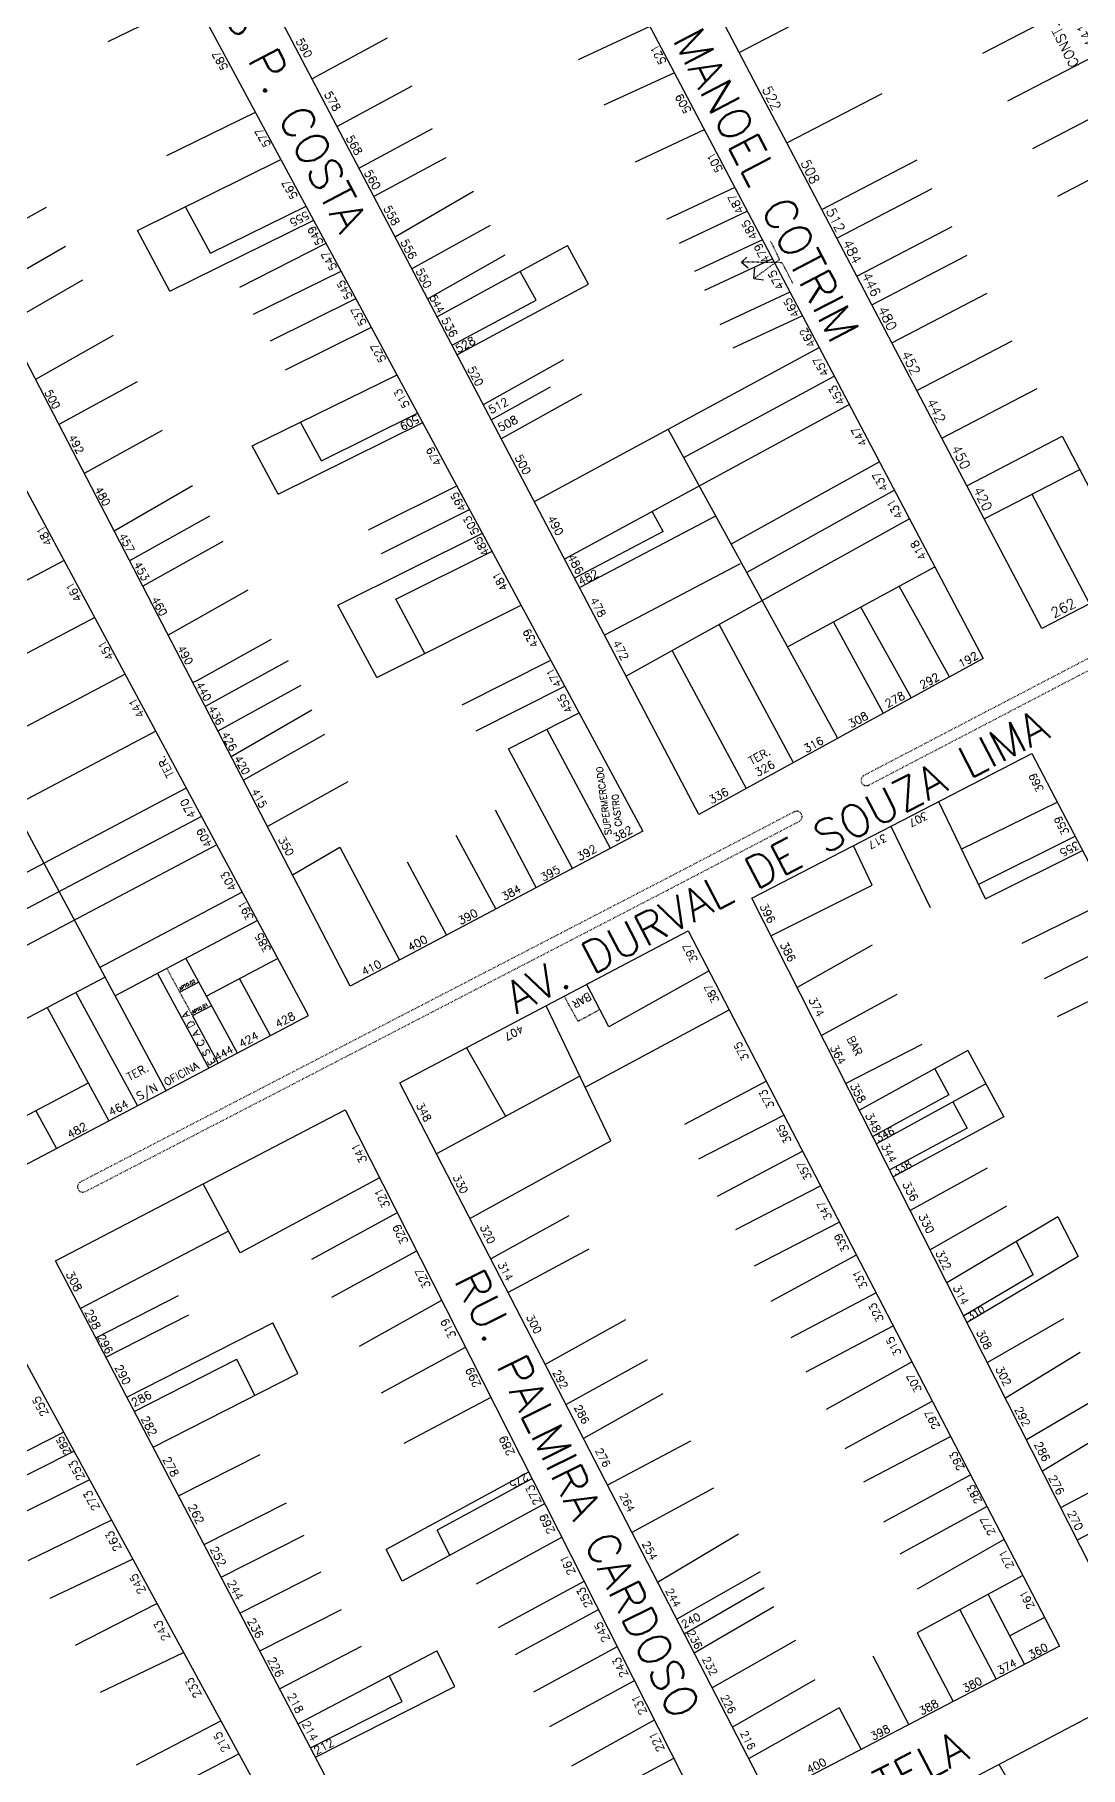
# Model space of a CAD drawing. Extents: x 714896 to 749292, y 8417558 to 8447149.
# Drawn here: x 737566.2 to 737760.6, y 8427223.3 to 8427545.5 of the extents above; entities that cross this region are included whole.
import ezdxf

# ---------------------------------------------------------------- set-up
doc = ezdxf.new("R2010")
doc.units = 0
doc.header["$MEASUREMENT"] = 0
doc.linetypes.add('ACAD_ISO03W100', pattern=[30, 12, -18])
for name, color, linetype in [('LOTE', 7, 'CONTINUOUS'), ('NUM-PORTA', 7, 'CONTINUOUS'), ('QUADRA', 6, 'CONTINUOUS'), ('TEXTO', 7, 'CONTINUOUS'), ('TEXTODERUA', 3, 'CONTINUOUS')]:
    doc.layers.add(name, color=color, linetype=linetype)
doc.styles.add('ROMANS', font='ROMANS.SHX', dxfattribs={"height": 1.5})

msp = doc.modelspace()

# ---------------------------------------------------------------- linework, layer by layer
at = {"layer": 'LOTE', "color": 7}
for p, q in [((737579.88, 8427544.26, 521.7), (737595.99, 8427552.09, 522.24)), ((737617.86, 8427537.38, 522.54), (737631.82, 8427544.92, 525.22)), ((737680.6, 8427547.06, 527.48), (737667.28, 8427540.85, 526.77)), ((737685.15, 8427538.43, 527.46), (737672.01, 8427532.38, 526.68)), ((737622.54, 8427528.48, 522.53), (737636.43, 8427536.01, 525.07)), ((737590.82, 8427523.05, 521.67), (737607.3, 8427531.08, 522.24)), ((737626.6, 8427520.74, 522.53), (737640.2, 8427528.05, 524.92)), ((737690.72, 8427527.84, 527.43), (737677.86, 8427521.82, 526.58)), ((737585.33, 8427509.07, 521.3), (737612.02, 8427522.32, 522.24)), ((737629.38, 8427515.45, 522.52), (737642.74, 8427522.64, 524.83)), ((737633.3, 8427507.99, 522.52), (737647.82, 8427516.43, 524.91)), ((737696.4, 8427517.08, 527.39), (737683.7, 8427511.11, 526.47)), ((737568.4, 8427513.37, 521.01), (737553.97, 8427505.4, 520.21)), ((737598.94, 8427504.89, 521.61), (737616.69, 8427513.64, 522.24)), ((737698.73, 8427512.66, 527.39), (737686.03, 8427506.69, 526.47)), ((737591.38, 8427497.82, 521.29), (737618.12, 8427510.99, 522.24)), ((737636.42, 8427502.04, 522.51), (737650.96, 8427510.07, 524.83)), ((737505.51, 8427507.68), (737590.63, 8427349.11)), ((737604.36, 8427498.53, 521.66), (737620.41, 8427506.73, 522.24)), ((737641.12, 8427493.07, 522.51), (737665.28, 8427506.3, 526.19)), ((737669.22, 8427499.11, 526.43), (737665.28, 8427506.3, 526.73)), ((737701.52, 8427507.36, 527.36), (737688.91, 8427501.44, 526.37)), ((737571.95, 8427506.1, 520.96), (737557.85, 8427497.96, 520.21)), ((737639.37, 8427496.42, 522.51), (737653.68, 8427504.59, 524.74)), ((737703.38, 8427503.82, 527.36), (737690.78, 8427497.91, 526.37)), ((737575.15, 8427499.87, 520.96), (737561.05, 8427491.73, 520.21)), ((737606.89, 8427493.51, 521.65), (737623.23, 8427501.5, 522.24)), ((737659.45, 8427496.12, 526.51), (737656.51, 8427501.49, 526.73)), ((737644.84, 8427486, 522.51), (737669.22, 8427499.11, 526.08)), ((737706.64, 8427497.64, 527.33), (737693.59, 8427491.55, 526.22)), ((737610.06, 8427488.56, 521.66), (737625.96, 8427496.42, 522.24)), ((737643.85, 8427487.74, 522.51), (737659.45, 8427496.12, 524.79)), ((737612.84, 8427483.2, 521.66), (737628.83, 8427491.1, 522.24)), ((737708.96, 8427493.22, 527.32), (737696.02, 8427487.18, 526.22)), ((737580.86, 8427489.58, 520.96), (737566.41, 8427481.4, 520.21)), ((737659.17, 8427458.7, 522.5), (737712.07, 8427487.32, 527.72)), ((737649.7, 8427476.74, 522.5), (737664.59, 8427485.1, 524.63)), ((737585.29, 8427480.95, 520.95), (737570.76, 8427473.01, 520.21)), ((737606.68, 8427469.02, 521.26), (737633.6, 8427482.23, 522.24)), ((737651.09, 8427473.9, 522.5), (737662.11, 8427480.03, 524.04)), ((737653.03, 8427470.4, 522.5), (737667.93, 8427478.68, 524.58)), ((737619.54, 8427466.24, 521.58), (737637.43, 8427475.12, 522.24)), ((737664.78, 8427448.02, 522.49), (737717.67, 8427476.7, 527.69)), ((737589.92, 8427471.9, 520.94), (737575.47, 8427463.91, 520.21)), ((737611.52, 8427460.03, 521.26), (737638.38, 8427473.36, 522.24)), ((737715.46, 8427414.74, 522.89), (737684, 8427472.13, 525.3)), ((737723.26, 8427466.09, 527.67), (737695.71, 8427450.78, 525.03)), ((737595.58, 8427461.58, 520.95), (737581.04, 8427453.16, 520.21)), ((737628.32, 8427453.4, 521.63), (737644.73, 8427461.57, 522.24)), ((737726.06, 8427460.78, 527.66), (737698.59, 8427445.51, 525.03)), ((737598.75, 8427455.96, 520.95), (737583.89, 8427447.67, 520.21)), ((737630.69, 8427449, 521.63), (737647.1, 8427457.17, 522.24)), ((737692.81, 8427455.98, 525.07), (737667.58, 8427442.68, 522.49)), ((737728.85, 8427455.47, 527.65), (737676.22, 8427426.21, 522.49)), ((737683.04, 8427453.09, 524.7), (737681, 8427456.81, 524.86)), ((737622.62, 8427439.4, 522.24), (737649.47, 8427452.77, 522.24)), ((737683.04, 8427453.09, 524.18), (737666.59, 8427444.41, 522.49)), ((737601.24, 8427451.26, 520.95), (737586.34, 8427442.94, 520.21)), ((737633.37, 8427440.51, 522.24), (737651.27, 8427449.42, 522.24)), ((737571.73, 8427447.7), (737518.49, 8427419.57)), ((737697.41, 8427447.11, 525.07), (737672.18, 8427433.8, 522.49)), ((737706.19, 8427431.65, 525.82), (737733.57, 8427446.51, 527.63)), ((737605.88, 8427442.2, 520.95), (737591.05, 8427433.85, 520.21)), ((737736.27, 8427426.09, 522.88), (737726.96, 8427442.93, 526.15)), ((737629.85, 8427425.95, 522.24), (737656.67, 8427439.4, 522.24)), ((737729.18, 8427422.22, 522.88), (737719.84, 8427439.06, 525.31)), ((737577.4, 8427437.12), (737524.08, 8427408.95)), ((737707.26, 8427410.2, 522.88), (737693.47, 8427435.81, 524.26)), ((737723.98, 8427419.38, 522.89), (737714.72, 8427436.28, 524.95)), ((737610.22, 8427433, 520.95), (737596.38, 8427425.33, 520.26)), ((737613.34, 8427429.06, 520.98), (737597.94, 8427420.56, 520.21)), ((737645.69, 8427420.85, 521.6), (737662.18, 8427429.16, 522.24)), ((737698.56, 8427405.27, 522.88), (737684.78, 8427430.87, 524.26)), ((737583.08, 8427426.55), (737529.67, 8427398.34)), ((737596.38, 8427425.33, 520.26), (737595.64, 8427425, 520.21)), ((737615.72, 8427424.46, 520.98), (737600.32, 8427415.96, 520.21)), ((737648.3, 8427416.01, 521.6), (737664.79, 8427424.32, 522.24)), ((737617.76, 8427419.89, 520.98), (737602.8, 8427411.17, 520.21)), ((737654.29, 8427412.69, 521.67), (737667.43, 8427419.4, 522.24)), ((737588.75, 8427415.97), (737535.27, 8427387.72)), ((737673.26, 8427394.16, 521.43), (737661.42, 8427416.33, 521.67)), ((737620.1, 8427415.33, 520.99), (737605.04, 8427406.86, 520.21)), ((737666.19, 8427390.41, 521.43), (737654.29, 8427412.69, 521.67)), ((737624.44, 8427406.56, 521.01), (737609.51, 8427398.24, 520.21)), ((737594.42, 8427405.4), (737540.86, 8427377.1)), ((737597.26, 8427400.11), (737543.65, 8427371.79)), ((737651.85, 8427401.36, 521.49), (737659.46, 8427386.85, 521.43)), ((737742.97, 8427384.79, 526.35), (737734.31, 8427402.84, 526.55)), ((737738.44, 8427394, 526.41), (737756.32, 8427402.78, 526.55)), ((737644.53, 8427396.65, 521.35), (737651.95, 8427382.87, 521.43)), ((737732.78, 8427383.1, 526.31), (737725.45, 8427398.26, 526.55)), ((737600.1, 8427394.83), (737546.45, 8427366.48)), ((737614.17, 8427389.25, 520.21), (737622.95, 8427394.37, 520.82)), ((737622.95, 8427394.37, 520.82), (737634.09, 8427373.41, 521.43)), ((737721.94, 8427387.3, 526.34), (737718.45, 8427394.64, 526.55)), ((737741.59, 8427387.45, 526.35), (737759.64, 8427396.43, 526.55)), ((737742.97, 8427384.79, 526.35), (737761.03, 8427393.77, 526.55)), ((737635.5, 8427391.64, 521.17), (737642.79, 8427378.02, 521.43)), ((737703.09, 8427377.93, 525.74), (737721.94, 8427387.3, 526.34)), ((737604.82, 8427386.01), (737578.33, 8427372.02)), ((737749.8, 8427376.55, 526.34), (737765.89, 8427384.47, 526.55)), ((737607.66, 8427380.73), (737581.18, 8427366.73)), ((737753.97, 8427369.97, 526.33), (737769.38, 8427377.8, 526.55)), ((737721.92, 8427376.18, 526.18), (737707.96, 8427368.32, 525.74)), ((737589.05, 8427370.89), (737598.59, 8427353.31)), ((737594.36, 8427373.7), (737603.89, 8427356.12)), ((737611.44, 8427373.68), (737598.17, 8427366.67)), ((737691.59, 8427371.39, 524.65), (737672.98, 8427361, 524.36)), ((737756.39, 8427362.92, 526.31), (737772.93, 8427371, 526.55)), ((737579.22, 8427370.15, 543.02), (737552.04, 8427355.86)), ((737596.74, 8427369.3), (737593.2, 8427367.43)), ((737604.32, 8427369.91), (737610.04, 8427359.37)), ((737672.98, 8427361, 524.36), (737668.85, 8427368.87, 524.65)), ((737568.59, 8427364.57, -0.01), (737580.02, 8427343.5)), ((737573.91, 8427367.36, -0.01), (737585.33, 8427346.31)), ((737599.12, 8427364.91), (737595.59, 8427363.04)), ((737673.33, 8427339.8, 524.01), (737661.31, 8427364.89, 524.65)), ((737726.48, 8427367.01, 526.12), (737712.49, 8427359.39, 525.74)), ((737595.59, 8427363.04), (737600.36, 8427354.25)), ((737668.55, 8427349.76, 524.13), (737695.33, 8427364.17, 524.65)), ((737646.49, 8427357.06, 524.65), (737653.75, 8427344.37, 523.87)), ((737731.15, 8427357.68, 526.08), (737717.02, 8427350.46, 525.74)), ((737739.69, 8427356.55, 526.06), (737719.54, 8427345.47, 525.74)), ((737667.56, 8427351.82, 524.17), (737640.96, 8427337.37, 522.93)), ((737576.18, 8427350.48, 518.76), (737559.49, 8427341.71, 520.74)), ((737687.09, 8427342.88, 524.22), (737702.21, 8427350.9, 524.65)), ((737736.18, 8427348.35, 526.06), (737722.03, 8427340.57, 525.74)), ((737743.03, 8427350.4, 526.2), (737722.71, 8427339.23, 525.74)), ((737566.49, 8427345.38, 0), (737570.29, 8427338.37)), ((737689.7, 8427336.42, 524.18), (737705.49, 8427344.58, 524.65)), ((737739.55, 8427342.14, 526.05), (737725.18, 8427334.36, 525.74)), ((737746.37, 8427344.24, 526.18), (737725.81, 8427333.11, 525.74)), ((737647.16, 8427325.33, 522.93), (737673.33, 8427339.8, 524.01)), ((737693.14, 8427329.49, 524.15), (737708.97, 8427337.86, 524.65)), ((737630.34, 8427332.88, 522.2), (737604.43, 8427318.95, 521.59)), ((737743.31, 8427334.67, 526.04), (737729.01, 8427326.81, 525.74)), ((737604.43, 8427318.95, 521.59), (737597.56, 8427331.75, 522.21)), ((737696.56, 8427323.28, 524.14), (737712.31, 8427331.43, 524.65)), ((737633.64, 8427326.37, 522.2), (737617.68, 8427317.72, 521.68)), ((737665.53, 8427325.85, 523.67), (737651.02, 8427317.85, 522.93)), ((737746.87, 8427327.62, 526.03), (737732.69, 8427319.53, 525.74)), ((737602.26, 8427322.99, 521.7), (737574.74, 8427308.62, 519.93)), ((737700.07, 8427316.54, 524.14), (737715.81, 8427324.68, 524.65)), ((737756.44, 8427325.64, 525.74), (737735.81, 8427313.37, 525.74)), ((737637.24, 8427319.26, 522.2), (737621.44, 8427310.67, 521.62)), ((737669.28, 8427319.64, 523.64), (737654.27, 8427311.54, 522.93)), ((737703.14, 8427309.98, 524.09), (737718.98, 8427318.56, 524.65)), ((737760.2, 8427318.24, 525.74), (737739.57, 8427305.97, 525.74)), ((737751.83, 8427314.88, 525.74), (737738.94, 8427307.22, 525.74)), ((737577.61, 8427303.13, 519.93), (737592.95, 8427310.99, 521.22)), ((737641.87, 8427310.11, 522.2), (737626.57, 8427301.52, 521.58)), ((737706.88, 8427303.2, 524.08), (737722.63, 8427311.53, 524.65)), ((737579.48, 8427299.56, 519.93), (737594.87, 8427307.42, 521.14)), ((737676.09, 8427306.46, 523.58), (737661.16, 8427298.18, 522.93)), ((737757.46, 8427306.66, 526), (737743.34, 8427298.53, 525.74)), ((737583.39, 8427292.09, 519.93), (737610.49, 8427305.91, 521.81)), ((737615.19, 8427296.52, 521.69), (737610.49, 8427305.91, 521.83)), ((737709.64, 8427296.82, 524.05), (737725.81, 8427305.4, 524.65)), ((737646.29, 8427301.37, 522.2), (737630.67, 8427292.85, 521.53)), ((737760.61, 8427300.43, 525.99), (737746.69, 8427291.92, 525.74)), ((737584.77, 8427289.43, 519.93), (737603.82, 8427299.14, 521.25)), ((737607.17, 8427292.43, 521.69), (737603.82, 8427299.14, 521.25)), ((737680.12, 8427299.07, 523.56), (737665.01, 8427290.71, 522.93)), ((737713.46, 8427289.89, 524.03), (737729.29, 8427298.68, 524.65)), ((737588.25, 8427282.8, 519.93), (737615.19, 8427296.52, 521.65)), ((737651.02, 8427292.02, 522.2), (737634.89, 8427283.47, 521.48)), ((737683, 8427292.75, 523.53), (737668.26, 8427284.41, 522.93)), ((737716.92, 8427282.58, 524), (737733.09, 8427291.35, 524.65)), ((737765.31, 8427292.76, 525.98), (737750.63, 8427284.14, 525.74)), ((737767.98, 8427287.1, 525.97), (737753.57, 8427278.35, 525.74)), ((737549.3, 8427274.26, 519.65), (737571.59, 8427285.57, 520.08)), ((737688.18, 8427283.94, 523.52), (737672.72, 8427275.75, 522.93)), ((737720.34, 8427276.37, 523.97), (737736.5, 8427284.78, 524.65)), ((737560.13, 8427275.28, 519.82), (737573.51, 8427282.06, 520.08)), ((737592.99, 8427273.75, 519.93), (737608.18, 8427281.44, 520.83)), ((737658.04, 8427278.17, 522.2), (737631.58, 8427263.78, 520.91)), ((737724.1, 8427268.9, 523.88), (737740.19, 8427277.68, 524.65)), ((737554, 8427265.63, 519.59), (737576.4, 8427276.75, 520.08)), ((737658.68, 8427276.93, 522.2), (737641.09, 8427267.36, 521.34)), ((737692.4, 8427275.15, 523.49), (737677.26, 8427266.94, 522.93)), ((737597.74, 8427264.67, 519.93), (737613.07, 8427272.43, 520.79)), ((737661.01, 8427272.29, 522.2), (737634.54, 8427257.86, 520.87)), ((737727.15, 8427262.99, 523.88), (737743.24, 8427271.77, 524.65)), ((737565.06, 8427261.72, 519.72), (737580.49, 8427269.23, 520.08)), ((737600.91, 8427258.62, 519.93), (737616.33, 8427266.42, 520.77)), ((737643.43, 8427262.7, 522.4), (737641.09, 8427267.36, 521.34)), ((737664.2, 8427265.99, 522.2), (737648.3, 8427257.33, 521.38)), ((737697.06, 8427266.61, 523.47), (737682.04, 8427257.66, 522.93)), ((737730.37, 8427256.47, 523.81), (737746.42, 8427265.64, 524.65)), ((737569.12, 8427254.71, 519.69), (737584.44, 8427261.97, 520.08)), ((737634.54, 8427257.86, 521.11), (737631.58, 8427263.78, 521.2)), ((737604.39, 8427251.96, 519.93), (737619.51, 8427259.61, 520.73)), ((737701.08, 8427259.6, 523.46), (737685.58, 8427250.79, 522.93)), ((737749.91, 8427258.92, 524.65), (737730.27, 8427248.29, 523.64)), ((737668.33, 8427257.85, 522.2), (737652.38, 8427249.18, 521.34)), ((737701.84, 8427256.66, 523.43), (737687, 8427248.04, 522.93)), ((737743.47, 8427255.43, 523.64), (737750.26, 8427242.41, 523.13)), ((737573.81, 8427245.97, 519.65), (737588.93, 8427253.72, 520.08)), ((737608.09, 8427244.9, 519.93), (737623.3, 8427252.6, 520.71)), ((737671, 8427252.55, 522.2), (737655.56, 8427244.17, 521.33)), ((737703.67, 8427253.1, 523.43), (737688.83, 8427244.49, 522.93)), ((737738.19, 8427252.58, 523.64), (737744.94, 8427239.64, 523.13)), ((737753.97, 8427251.11), (737747.49, 8427247.73)), ((737611.78, 8427237.84, 519.93), (737626.99, 8427245.8, 520.69)), ((737674.5, 8427245.66, 522.2), (737658.99, 8427237.24, 521.27)), ((737707.67, 8427246.83, 523.41), (737692.16, 8427238.04, 522.93)), ((737730.27, 8427248.29, 523.64), (737736.96, 8427235.48, 523.13)), ((737578.51, 8427237.23, 519.6), (737593.91, 8427244.59, 520.08)), ((737615.17, 8427231.37, 519.93), (737641.01, 8427244.92, 521.18)), ((737644.35, 8427238.26, 520.82), (737641.01, 8427244.92, 520.92)), ((737722.03, 8427244, 523.64), (737728.72, 8427231.19, 523.13)), ((737634.53, 8427235.53, 520.85), (737632.15, 8427240.28, 520.92)), ((737677.69, 8427239.36, 522.2), (737661.91, 8427230.81, 521.21)), ((737711.26, 8427239.56, 523.36), (737695.94, 8427230.71, 522.93)), ((737617.5, 8427226.91, 519.93), (737634.53, 8427235.53, 520.73)), ((737618.43, 8427225.14, 519.93), (737644.35, 8427238.26, 521.15)), ((737715.8, 8427234.3, 523.25), (737698.96, 8427224.84, 522.93)), ((737715.8, 8427234.3, 523.41), (737719.85, 8427226.58, 523.13)), ((737585.2, 8427223.74, 519.5), (737600.82, 8427231.88, 520.08)), ((737681.39, 8427232.04, 522.2), (737666.05, 8427223.49, 521.12)), ((737588.6, 8427217.62, 519.5), (737604.22, 8427225.76, 520.08)), ((737684.99, 8427224.92, 522.2), (737669.48, 8427216.58, 520.97)), ((737751.39, 8427213.48, 524.79), (737745.53, 8427223.81, 525.03))]:
    msp.add_line(p, q, dxfattribs=at)
at = {"layer": 'LOTE', "color": 7, "linetype": 'ACAD_ISO03W100', "ltscale": 0.004}
for p, q in [((737590.82, 8427371.83), (737593.2, 8427367.43)), ((737593.2, 8427367.43), (737595.59, 8427363.04)), ((737667.25, 8427361.98, 524.42), (737664.69, 8427366.67, 524.65)), ((737671.29, 8427364.2, 524.44), (737667.25, 8427361.98, 524.42))]:
    msp.add_line(p, q, dxfattribs=at)
at = {"layer": 'LOTE', "color": 7}
for points in [[(737697.2, 8427542.21), (737714.95, 8427551.43)], [(737742.46, 8427542.05), (737760.21, 8427551.26)], [(737747.11, 8427533.19), (737764.86, 8427542.41)], [(737706.03, 8427525.39), (737723.78, 8427534.6)], [(737751.76, 8427524.34), (737769.51, 8427533.55)], [(737756.4, 8427515.48), (737774.15, 8427524.7)], [(737712.54, 8427512.99), (737730.29, 8427522.21)], [(737715.33, 8427507.68), (737733.08, 8427516.89)], [(737719.04, 8427500.6), (737736.79, 8427509.81)], [(737721.83, 8427495.28), (737739.58, 8427504.5)], [(737725.55, 8427488.2), (737743.3, 8427497.41)], [(737730.19, 8427479.34), (737747.94, 8427488.56)], [(737734.84, 8427470.49), (737752.59, 8427479.7)], [(737739.49, 8427461.63), (737757.24, 8427470.85)], [(737757.24, 8427470.85), (737771.18, 8427444.28)], [(737742.74, 8427455.44), (737760.49, 8427464.65)], [(737751.62, 8427460.04), (737762.3, 8427439.68)]]:
    msp.add_lwpolyline(points, dxfattribs=at)
at = {"layer": 'LOTE', "color": 7, "flags": 128}
for points, elevation in [([(737598.94, 8427504.89), (737594.29, 8427513.52)], 522.24), ([(737591.38, 8427497.82), (737585.33, 8427509.07)], 522.24), ([(737619.54, 8427466.24), (737615.67, 8427473.43)], 522.24), ([(737611.52, 8427460.03), (737606.68, 8427469.02)], 522.24), ([(737629.85, 8427425.95), (737622.62, 8427439.4)], 522.24), ([(737638.79, 8427430.43), (737633.37, 8427440.51)], 522.24), ([(737739.69, 8427356.55), (737746.37, 8427344.24)], 526.06), ([(737733.56, 8427353.18), (737736.18, 8427348.35)], 526.06), ([(737736.89, 8427347.03), (737739.55, 8427342.14)], 526.06), ([(737756.44, 8427325.64), (737760.2, 8427318.24)], 525.74), ([(737748.7, 8427321.04), (737751.83, 8427314.88)], 525.74), ([(737757, 8427271.58), (737774.49, 8427280.83)], 525.74)]:
    msp.add_lwpolyline(points, dxfattribs=dict(at, elevation=elevation))
at = {"layer": 'LOTE', "color": 3, "linetype": 'ACAD_ISO03W100', "ltscale": 0.005, "flags": 128}
msp.add_lwpolyline([(737703.04, 8427507.13), (737704.68, 8427503.67), (737699.94, 8427500.16)], dxfattribs=at)
at = {"layer": 'LOTE', "color": 2, "flags": 128}
for points in [[(737697.66, 8427503.22), (737698.59, 8427504.14)], [(737697.66, 8427503.22), (737698.87, 8427502.15)]]:
    msp.add_lwpolyline(points, dxfattribs=at)
at = {"layer": 'LOTE', "color": 2, "linetype": 'ACAD_ISO03W100', "ltscale": 0.005, "flags": 128}
msp.add_lwpolyline([(737707.18, 8427499.25), (737705.18, 8427503.1), (737697.66, 8427503.22)], dxfattribs=at)
at = {"layer": 'LOTE', "color": 3, "flags": 128}
for points in [[(737699.94, 8427500.16), (737700.1, 8427502.28)], [(737699.94, 8427500.16), (737701.71, 8427499.89)]]:
    msp.add_lwpolyline(points, dxfattribs=at)
at = {"layer": 'LOTE', "color": 7, "linetype": 'CONTINUOUS', "flags": 128}
msp.add_lwpolyline([(737686.89, 8427466.87), (737714.87, 8427482.02)], dxfattribs=at)
at = {"layer": 'LOTE', "color": 7, "linetype": 'ACAD_ISO03W100', "ltscale": 0.01}
msp.add_lwpolyline([(737810.07, 8427454.55), (737720.39, 8427407.73), (737720.39, 8427407.73), (737720.22, 8427407.62), (737720.03, 8427407.43), (737719.92, 8427407.23), (737719.86, 8427407.01), (737719.84, 8427406.81), (737719.88, 8427406.56), (737719.98, 8427406.33), (737720.12, 8427406.15), (737720.3, 8427405.99), (737720.51, 8427405.89), (737720.72, 8427405.84), (737720.97, 8427405.84), (737721.19, 8427405.9), (737721.39, 8427405.99), (737810.99, 8427452.78)], dxfattribs=at)
msp.add_lwpolyline([(737707.36, 8427400.93), (737682.88, 8427388.15), (737574.74, 8427332.12), (737574.74, 8427332.12), (737574.57, 8427332.01), (737574.39, 8427331.81), (737574.27, 8427331.61), (737574.21, 8427331.4), (737574.2, 8427331.2), (737574.24, 8427330.95), (737574.33, 8427330.72), (737574.47, 8427330.54), (737574.66, 8427330.38), (737574.86, 8427330.28), (737575.07, 8427330.23), (737575.32, 8427330.23), (737575.54, 8427330.29), (737575.74, 8427330.38), (737683.81, 8427386.37), (737708.35, 8427399.19), (737708.35, 8427399.19), (737708.53, 8427399.3), (737708.71, 8427399.5), (737708.82, 8427399.7), (737708.89, 8427399.91), (737708.9, 8427400.11), (737708.86, 8427400.36), (737708.76, 8427400.59), (737708.62, 8427400.77), (737708.44, 8427400.93), (737708.23, 8427401.03), (737708.02, 8427401.08), (737707.78, 8427401.08), (737707.55, 8427401.03)], close=True, dxfattribs=at)
at = {"layer": 'LOTE', "color": 7, "flags": 128}
msp.add_lwpolyline([(737760.06, 8427265.54), (737773.14, 8427272.45)], dxfattribs=at)
at = {"layer": 'QUADRA', "color": 6, "linetype": 'CONTINUOUS'}
for points in [[(737578.23, 8427612.65), (737631.26, 8427640.73), (737742.53, 8427429.5), (737689.71, 8427400.49), (737578.23, 8427612.65)], [(737679.3, 8427397.36), (737624.9, 8427368.54), (737515.54, 8427579.59), (737566.73, 8427606.44), (737679.3, 8427397.36)], [(737563.22, 8427334.63), (737617.12, 8427363.1), (737504.16, 8427573.65), (737451.69, 8427546.43), (737563.22, 8427334.63)]]:
    msp.add_lwpolyline(points, close=True, dxfattribs=at)
at = {"layer": 'QUADRA', "color": 6}
msp.add_lwpolyline([(737762.3, 8427439.68), (737753.43, 8427435.07), (737749.41, 8427442.73), (737742.74, 8427455.44), (737739.49, 8427461.63), (737734.84, 8427470.49), (737730.19, 8427479.34), (737725.55, 8427488.2), (737721.83, 8427495.28), (737719.04, 8427500.6), (737715.33, 8427507.68), (737712.54, 8427512.99), (737706.03, 8427525.39), (737700.56, 8427535.82), (737697.2, 8427542.21), (737692.56, 8427551.07)], dxfattribs=at)
for points in [[(737751.61, 8427411.79), (737820.93, 8427279.17), (737767.48, 8427250.9), (737699.57, 8427384.88), (737751.61, 8427411.79)], [(737687.73, 8427378.83), (737756.73, 8427245.78), (737702.68, 8427217.63), (737634.15, 8427350.55), (737687.73, 8427378.83)], [(737623.94, 8427345.52), (737691.47, 8427212.16), (737639.46, 8427184.95), (737570.11, 8427317.43), (737623.94, 8427345.52)], [(737557.54, 8427311.38), (737629.3, 8427179.67), (737575.4, 8427151.66), (737505.8, 8427284.62), (737557.54, 8427311.38)], [(737763.93, 8427233.5), (737868.59, 8427030.02), (737802.31, 8427036.45), (737709.78, 8427205), (737763.93, 8427233.5)]]:
    msp.add_lwpolyline(points, close=True, dxfattribs=at)

# ---------------------------------------------------------------- texts
at = {"layer": 'NUM-PORTA', "color": 7, "style": 'ROMANS'}
for s, height, rotation, p in [('590', 1.506, 300.0673, (737614.71, 8427544.35)), ('441', 1.827, 116.8189, (737763.54, 8427543.76)), ('587', 1.453, 119.1485, (737602.25, 8427539.39)), ('521', 1.499, 119.2358, (737683.75, 8427540.45)), ('522', 1.819, 296.2264, (737701.4, 8427535.39)), ('578', 1.506, 300.0673, (737619.98, 8427534.44)), ('509', 1.499, 119.2326, (737688.37, 8427531.36)), ('577', 1.453, 119.1577, (737610.19, 8427525.07)), ('568', 1.507, 300.0663, (737624.02, 8427526.27)), ('501', 1.499, 119.2312, (737694.25, 8427520.4)), ('560', 1.507, 300.0667, (737627.42, 8427519.84)), ('508', 1.819, 296.2264, (737708.57, 8427521.73)), ('567', 1.453, 119.1587, (737615.2, 8427515.44)), ('558', 1.507, 298.6611, (737631.01, 8427513.24)), ('487', 1.499, 119.2327, (737698.18, 8427512.69, -527.39)), ('512', 1.819, 296.2264, (737713.29, 8427512.74)), ('555', 1.453, 207.1999, (737616.8, 8427512.75)), ('549', 1.453, 119.1568, (737619.96, 8427506.83)), ('485', 1.499, 119.2327, (737700.71, 8427507.89, -527.39)), ('556', 1.507, 298.6603, (737634.18, 8427506.96)), ('479', 1.499, 119.2327, (737703.02, 8427503.54)), ('484', 1.819, 296.2264, (737716.38, 8427506.86)), ('547', 1.453, 119.1582, (737622.51, 8427502.17)), ('550', 1.507, 297.8412, (737637.01, 8427501.58)), ('475', 1.499, 119.2327, (737705.65, 8427498.54)), ('446', 1.819, 296.2007, (737719.92, 8427500.76)), ('545', 1.453, 119.1574, (737625.4, 8427496.76)), ('544', 1.373, 297.8414, (737639.6, 8427496.67)), ('537', 1.453, 119.1563, (737628, 8427491.85)), ('465', 1.499, 119.2295, (737708.52, 8427493.4)), ('480', 1.819, 296.2175, (737722.91, 8427494.46)), ('536', 1.507, 297.8414, (737641.79, 8427492.48)), ('462', 1.499, 119.2275, (737711.5, 8427487.81)), ('527', 1.453, 119.1563, (737631.66, 8427485.05)), ('528', 1.507, 28.6706, (737644.94, 8427486.28)), ('520', 1.507, 297.842, (737646.61, 8427483.37)), ('457', 1.499, 119.2275, (737713.96, 8427482.42)), ('452', 1.819, 296.2175, (737727.27, 8427486.16)), ('500', 1.458, 298.4069, (737568.01, 8427479)), ('513', 1.453, 119.1561, (737636.01, 8427476.56)), ('512', 1.507, 27.8422, (737651.07, 8427474.94)), ('453', 1.499, 119.2265, (737716.94, 8427477.12)), ('442', 1.819, 296.2248, (737731.99, 8427477.24)), ('509', 1.453, 209.1561, (737637.22, 8427474.87)), ('508', 1.507, 27.8422, (737652.81, 8427471.63)), ('492', 1.458, 298.4073, (737572.43, 8427470.66)), ('447', 1.5, 119.2087, (737721.1, 8427469.45)), ('479', 1.453, 119.1551, (737642, 8427465.8)), ('450', 1.819, 296.2251, (737736.57, 8427468.64)), ('500', 1.507, 297.8442, (737655.42, 8427466.92)), ('480', 1.458, 298.4071, (737577.33, 8427460.97)), ('437', 1.5, 119.2087, (737725.01, 8427461.08)), ('495', 1.453, 119.1551, (737646.54, 8427457.36, -522.24)), ('431', 1.499, 119.2087, (737727.73, 8427455.93)), ('420', 1.819, 296.2251, (737740.65, 8427460.88)), ('503', 1.453, 119.1551, (737648.91, 8427452.96, -522.24)), ('490', 1.507, 297.846, (737661.49, 8427455.59)), ('481', 1.488, 118.4195, (737569.6, 8427450.96)), ('457', 1.458, 298.4071, (737581.81, 8427452.27)), ('485', 1.453, 119.1423, (737650.87, 8427449.06, 0)), ('486', 1.507, 297.846, (737665.22, 8427448.4)), ('418', 1.499, 119.2037, (737732.12, 8427448.29)), ('453', 1.458, 298.4073, (737584.58, 8427447.03)), ('481', 1.453, 119.1423, (737654.29, 8427442.52)), ('482', 1.507, 27.846, (737667.79, 8427443, 522.98)), ('461', 1.488, 118.4157, (737575.08, 8427440.5)), ('460', 1.458, 298.4071, (737587.9, 8427440.5)), ('478', 1.507, 297.8458, (737669.39, 8427440.4, -522.49)), ('262', 1.864, 27.3799, (737755.74, 8427436.97)), ('451', 1.488, 118.4191, (737581.03, 8427429.64)), ('439', 1.453, 119.1423, (737659.98, 8427431.96)), ('472', 1.507, 297.8458, (737673.61, 8427432.37, -522.49)), ('490', 1.458, 298.4075, (737592.71, 8427431.42)), ('192', 1.497, 28.6659, (737738.43, 8427427.71)), ('471', 1.453, 119.1423, (737664.32, 8427424.62)), ('292', 1.497, 28.6348, (737731.25, 8427423.75)), ('440', 1.458, 298.4071, (737596.13, 8427424.66)), ('455', 1.453, 119.1423, (737666.38, 8427419.81)), ('278', 1.497, 28.6293, (737724.81, 8427420.28)), ('441', 1.488, 118.418, (737586.75, 8427418.94)), ('436', 1.458, 298.4071, (737598.44, 8427420.22)), ('308', 1.497, 28.625, (737717.98, 8427416.52)), ('426', 1.458, 298.4069, (737600.87, 8427415.4)), ('316', 1.497, 28.6214, (737709.69, 8427411.91)), ('420', 1.458, 298.4071, (737603.27, 8427410.97)), ('326', 1.5, 28.6214, (737700.62, 8427407.47, -522.88)), ('369', 1.431, 117.2905, (737753.89, 8427405.1)), ('470', 1.489, 118.3889, (737596.32, 8427400.24)), ('415', 1.458, 298.4069, (737606.44, 8427404.8)), ('336', 1.5, 28.6214, (737692.03, 8427402.39, -522.88)), ('307', 1.407, 207.4249, (737731.78, 8427401.02)), ('359', 1.433, 117.4682, (737758.61, 8427397.1)), ('409', 1.5, 118.3889, (737599.36, 8427394.81)), ('382', 1.477, 28.2731, (737674.22, 8427395.36, -521.43)), ('317', 1.408, 207.4403, (737724.19, 8427396.9)), ('350', 1.458, 298.4064, (737611.45, 8427395.88)), ('392', 1.477, 28.2731, (737667.54, 8427391.82, -521.43)), ('355', 1.433, 207.4682, (737759.91, 8427395.53)), ('395', 1.478, 28.2349, (737660.74, 8427387.99)), ('403', 1.489, 118.3889, (737603.85, 8427386.7)), ('384', 1.478, 28.2376, (737653.49, 8427384.39)), ('391', 1.489, 118.3889, (737607.04, 8427381.27)), ('396', 1.468, 296.6352, (737700.98, 8427383.45)), ('390', 1.478, 28.2292, (737645.43, 8427379.91)), ('385', 1.489, 118.3889, (737610.24, 8427375.3)), ('400', 1.478, 28.2304, (737636.09, 8427374.99)), ('397', 1.431, 117.385, (737689.56, 8427373.4)), ('386', 1.483, 296.8421, (737704.74, 8427376.29)), ('410', 1.476, 28.2437, (737627.52, 8427370.42)), ('387', 1.431, 117.3948, (737693.54, 8427365.84)), ('374', 1.486, 296.886, (737710.04, 8427366.04)), ('428', 1.5, 28.3889, (737611.47, 8427360.7)), ('424', 1.489, 28.3889, (737604.7, 8427357.05)), ('407', 1.429, 207.8165, (737656.61, 8427361.36)), ('375', 1.431, 117.3974, (737699.08, 8427355.1)), ('444', 1.4, 28.3889, (737600.17, 8427354.62)), ('364', 1.489, 296.8898, (737714.05, 8427357.17)), ('S/N', 1.5, 28.3889, (737585.66, 8427347.26)), ('373', 1.431, 117.3997, (737703.79, 8427346.24)), ('358', 1.489, 296.8994, (737717.77, 8427350.05)), ('464', 1.489, 28.3889, (737580.5, 8427344.34)), ('348', 1.434, 297.3423, (737637.1, 8427346.43)), ('482', 1.489, 28.3889, (737572.81, 8427340.15)), ('365', 1.431, 117.3984, (737706.98, 8427339.72)), ('348', 1.489, 296.8994, (737720.56, 8427344.55)), ('346', 1.4, 28.6848, (737723.07, 8427339.49)), ('341', 1.517, 116.0627, (737628.1, 8427336.07)), ('344', 1.489, 296.9087, (737723.52, 8427338.92)), ('357', 1.431, 117.4012, (737710.77, 8427332.9)), ('338', 1.4, 27.8265, (737726.24, 8427333.31)), ('330', 1.434, 297.2952, (737643.91, 8427333.06)), ('336', 1.488, 296.9299, (737727.5, 8427331.76)), ('321', 1.516, 116.0559, (737632.37, 8427327.68)), ('347', 1.432, 117.3976, (737714.52, 8427325.48)), ('330', 1.488, 296.9322, (737730.48, 8427325.78)), ('329', 1.516, 116.0544, (737635.75, 8427320.96)), ('320', 1.435, 297.2971, (737648.96, 8427323.73)), ('339', 1.432, 117.3976, (737717.71, 8427319.52)), ('322', 1.489, 296.9217, (737733.65, 8427318.98)), ('314', 1.435, 297.2884, (737652.27, 8427316.83)), ('308', 1.519, 297.5983, (737571.98, 8427315.03)), ('327', 1.516, 116.0528, (737639.93, 8427312.74)), ('331', 1.432, 117.4012, (737721.12, 8427312.72)), ('314', 1.489, 296.9221, (737736.88, 8427312.49)), ('298', 1.515, 297.6921, (737575.47, 8427307.93)), ('319', 1.516, 116.0513, (737644.67, 8427303.44)), ('300', 1.435, 297.2933, (737657.58, 8427307.01)), ('323', 1.432, 117.4, (737724.13, 8427306.53)), ('310', 1.3, 30.7378, (737740.11, 8427306.32)), ('296', 1.449, 297.7024, (737577.84, 8427303.29)), ('315', 1.432, 117.4006, (737727.39, 8427300.26)), ('308', 1.489, 296.9387, (737741.21, 8427304.2)), ('290', 1.514, 297.6938, (737581.05, 8427297.65)), ('299', 1.516, 116.0503, (737649.29, 8427294.37)), ('292', 1.435, 297.2836, (737662.5, 8427296.74)), ('302', 1.489, 296.9595, (737744.8, 8427297.4)), ('307', 1.432, 117.4028, (737731.19, 8427293.44)), ('255', 1.531, 118.458, (737568.92, 8427289.04)), ('286', 1.514, 27.7022, (737584.72, 8427290.25, 520.41)), ('286', 1.435, 297.2978, (737666.45, 8427290.22)), ('282', 1.514, 297.7022, (737585.94, 8427288.1)), ('297', 1.432, 117.4023, (737734.56, 8427286.6)), ('292', 1.489, 296.9441, (737748.34, 8427289.87)), ('285', 1.4, 118.5101, (737573.09, 8427281.87)), ('289', 1.516, 116.0537, (737655.53, 8427281.66)), ('278', 1.514, 297.7008, (737589.99, 8427280.53)), ('276', 1.435, 297.293, (737670.38, 8427282.17)), ('293', 1.432, 117.4035, (737739.14, 8427278.92)), ('286', 1.489, 296.9997, (737752, 8427283.35)), ('253', 1.532, 118.5101, (737575.67, 8427277.12)), ('275', 1.4, 208.5931, (737657.51, 8427277.98)), ('276', 1.489, 296.9534, (737754.65, 8427277.16)), ('273', 1.532, 118.4907, (737578.45, 8427271.5)), ('273', 1.5, 116.0503, (737660.5, 8427272.5)), ('264', 1.435, 297.2992, (737674.9, 8427273.82)), ('283', 1.432, 117.4035, (737742.4, 8427272.75)), ('262', 1.514, 297.6992, (737594.68, 8427271.73)), ('269', 1.515, 116.0509, (737663.02, 8427267.13)), ('277', 1.432, 117.4063, (737744.89, 8427266.83)), ('270', 1.489, 297.005, (737758.15, 8427270.55)), ('263', 1.532, 118.4919, (737582.5, 8427263.95)), ('254', 1.435, 297.2902, (737679.11, 8427264.87)), ('252', 1.514, 297.7006, (737598.78, 8427263.85)), ('261', 1.515, 116.0522, (737666.84, 8427259.46)), ('271', 1.432, 117.409, (737748.33, 8427260.66)), ('245', 1.532, 118.5092, (737586.98, 8427256.01)), ('244', 1.514, 297.703, (737601.97, 8427257.62)), ('253', 1.515, 116.0501, (737670.01, 8427253.43)), ('244', 1.435, 297.3046, (737683.47, 8427256.1)), ('261', 1.436, 117.4272, (737752.19, 8427253.12)), ('240', 1.435, 27.3003, (737686.91, 8427249.08, 523.05)), ('243', 1.532, 118.4958, (737591.5, 8427247.3)), ('236', 1.514, 297.7019, (737605.72, 8427250.52)), ('245', 1.515, 116.0506, (737673.24, 8427247)), ('236', 1.435, 297.3003, (737687.47, 8427248.35)), ('360', 1.467, 27.4927, (737751.42, 8427243.38)), ('226', 1.514, 297.7029, (737609.47, 8427243.28)), ('243', 1.515, 116.0497, (737676.63, 8427240.42)), ('232', 1.435, 297.3031, (737690.3, 8427243.4)), ('374', 1.467, 27.4927, (737745.62, 8427240.48)), ('233', 1.532, 118.5033, (737597.36, 8427236.67)), ('380', 1.465, 27.4659, (737739.18, 8427237.13)), ('218', 1.514, 297.6964, (737613.15, 8427236.57)), ('231', 1.515, 116.0504, (737680.13, 8427233.47)), ('226', 1.435, 297.3, (737693.7, 8427236.33)), ('388', 1.467, 27.4927, (737731.09, 8427232.92)), ('215', 1.532, 118.4844, (737602.59, 8427226.6)), ('214', 1.514, 297.6964, (737615.86, 8427231.41)), ('221', 1.514, 116.0562, (737683.39, 8427226.6)), ('216', 1.436, 297.3235, (737697.33, 8427229.62)), ('398', 1.467, 27.4927, (737722.08, 8427228.23)), ('212', 1.513, 27.6973, (737618.61, 8427225.56)), ('400', 1.467, 27.4927, (737710.22, 8427222.05))]:
    msp.add_text(s, height=height, rotation=rotation, dxfattribs=at).set_placement(p)
at = {"layer": 'TEXTO', "style": 'ROMANS'}
for s, height, rotation, p in [('CONST.', 1.827, 116.3818, (737760.44, 8427539.98)), ('TER.', 1.489, 118.3852, (737592.23, 8427407.83)), ('TER.', 1.5, 28.6214, (737699.48, 8427409.66, -522.88)), ('APTO.02', 0.6, 28.6066, (737593.3, 8427367.74)), ('APTO.01', 0.6, 28.6066, (737595.68, 8427363.35)), ('BAR', 1.429, 208.1708, (737669.23, 8427367.41)), ('E S C A D A', 1.3, 118.7747, (737599.91, 8427354.31)), ('BAR', 1.482, 296.9408, (737717.15, 8427358.82)), ('TER.', 1.5, 28.3889, (737583.87, 8427350.86)), ('OFICINA', 1.4, 28.3889, (737590.75, 8427349.95))]:
    msp.add_text(s, height=height, rotation=rotation, dxfattribs=at).set_placement(p)
at = {"layer": 'TEXTO', "color": 7, "style": 'ROMANS'}
for s, rotation, p in [('SUPERMERCADO', 97.4147, (737673.47, 8427396.75, -521.43)), ('CASTRO', 96.3713, (737675.38, 8427398.29, -521.43))]:
    msp.add_text(s, height=1.2, rotation=rotation, dxfattribs=at).set_placement(p)
at = {"layer": 'TEXTODERUA', "style": 'ROMANS'}
for s, rotation, p in [('RU. ALCEBIADES P. COSTA', 297.8685, (737573.6, 8427601.6)), ('RU. MANOEL COTRIM ', 297.5631, (737676.5, 8427560.4)), ('AV. DURVAL DE SOUZA LIMA', 27.4345, (737655.78, 8427363.27)), ('RU. PALMIRA CARDOSO ', 296.3735, (737644.05, 8427313.93)), ('AV. PETRONIO PORTELA ', 27.4151, (737657.45, 8427182.07))]:
    msp.add_text(s, height=6, rotation=rotation, dxfattribs=at).set_placement(p)

doc.saveas('drawing.dxf')
